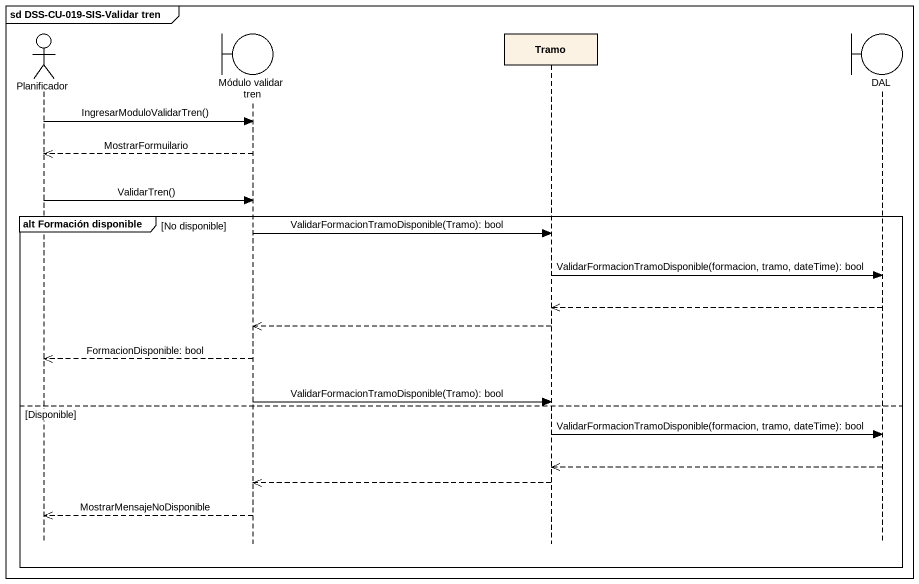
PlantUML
@startuml
mainframe sd DSS-CU-019-SIS-Validar tren
hide footbox
actor Planificador
boundary "Módulo validar tren" as Módulo_validar_tren
participant Tramo
boundary DAL

Planificador -> Módulo_validar_tren : IngresarModuloValidarTren()
Módulo_validar_tren -->> Planificador : MostrarFormuilario
Planificador -> Módulo_validar_tren : ValidarTren()
group alt Formación disponible [No disponible]
  Módulo_validar_tren -> Tramo : ValidarFormacionTramoDisponible(Tramo): bool
  Tramo -> DAL : ValidarFormacionTramoDisponible(formacion, tramo, dateTime): bool
  DAL -->> Tramo
  Tramo -->> Módulo_validar_tren
  Módulo_validar_tren -->> Planificador : FormacionDisponible: bool
  Módulo_validar_tren -> Tramo : ValidarFormacionTramoDisponible(Tramo): bool
else Disponible
  Tramo -> DAL : ValidarFormacionTramoDisponible(formacion, tramo, dateTime): bool
  DAL -->> Tramo
  Tramo -->> Módulo_validar_tren
  Módulo_validar_tren -->> Planificador : MostrarMensajeNoDisponible
end
@enduml
